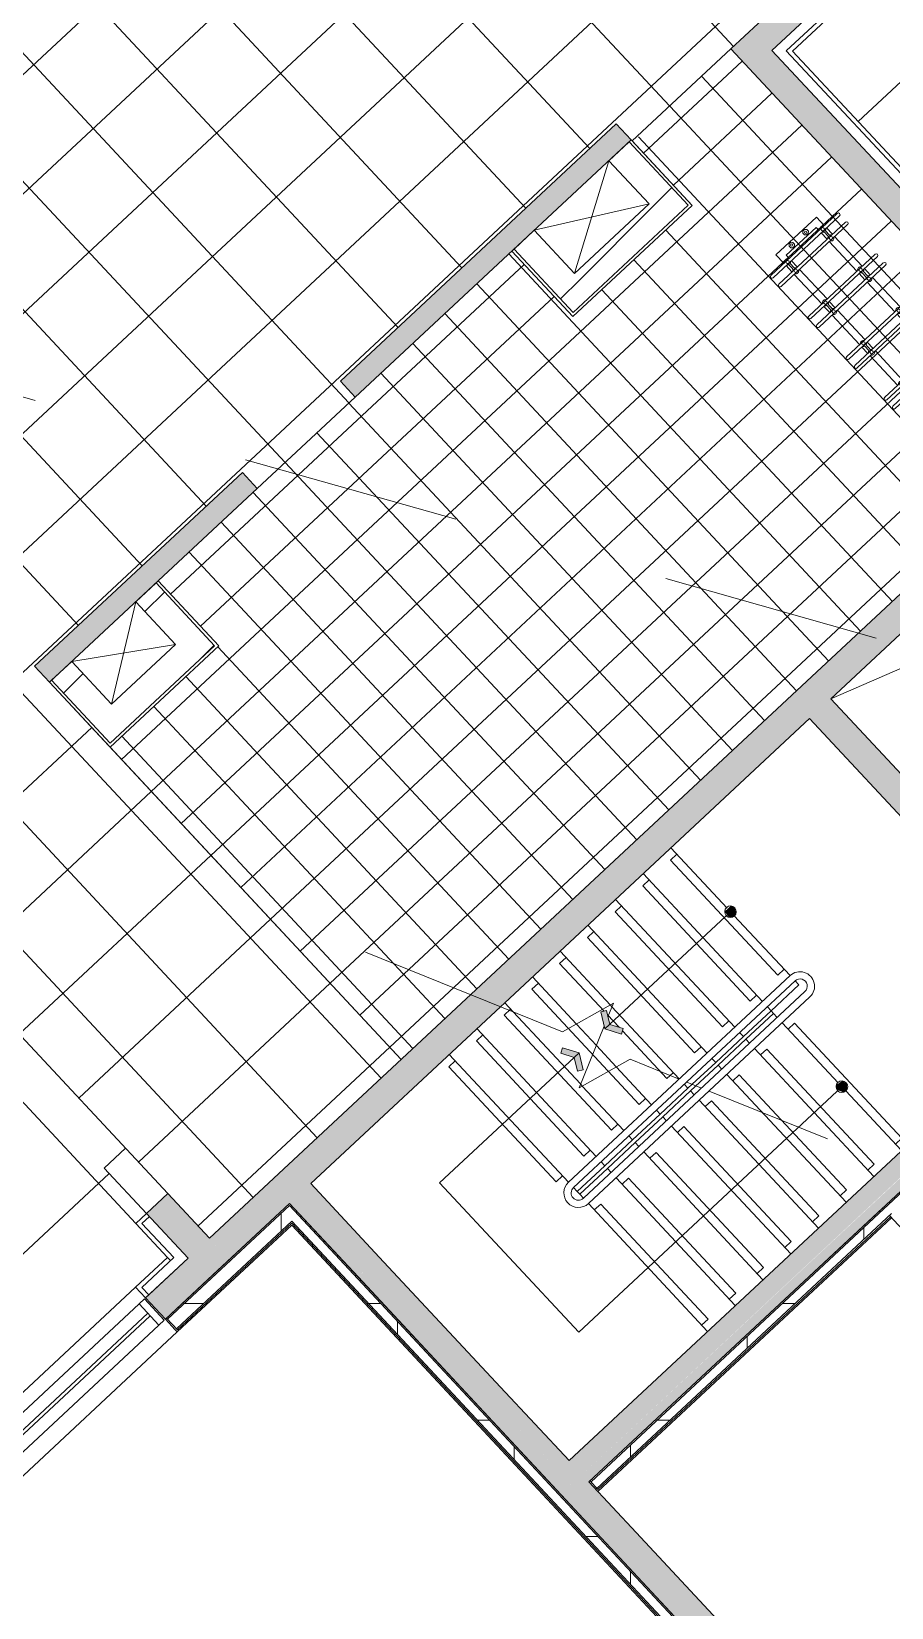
# Model space of a CAD drawing. Header units: millimetres. Extents: x -71377 to 516042, y -145869 to 441446.
# Drawn here: x 239457 to 245361, y 61064 to 71882 of the extents above; entities that cross this region are included whole.
import ezdxf

# ---------------------------------------------------------------- set-up
doc = ezdxf.new("R2010")
doc.units = ezdxf.units.MM
doc.header["$LTSCALE"] = 1000
doc.linetypes.add('_점선_M_', pattern=[3, 1.5, -1.5])
doc.linetypes.add('_점선_S_', pattern=[1.6, 0.8, -0.8])
for name, color, linetype, lineweight in [('06', 6, 'Continuous', 5), ('A-detl', 7, 'Continuous', 5), ('A-ele-8', 8, 'Continuous', 5), ('A-fnsh', 5, 'Continuous', 5), ('A-fnsh-4', 4, 'Continuous', 5), ('A-hat', 251, 'Continuous', 5), ('A-insu', 251, 'Continuous', 5), ('A-mark-k', 7, 'Continuous', 5), ('A-strs', 7, 'Continuous', 5), ('A-wind', 4, 'Continuous', 5), ('A-wind-hdln', 8, 'Continuous', 5), ('A_bwall', 3, 'Continuous', 5), ('A_cwall', 2, 'Continuous', 5), ('A_fnsh', 5, 'Continuous', 5), ('A_fnsh-4', 4, 'Continuous', 5), ('AA_dash_M_', 7, '_점선_M_', 5), ('AA_난간', 7, 'Continuous', 9), ('AA_논슬립', 252, 'Continuous', 5), ('AA_오픈', 8, '_점선_S_', 5), ('조경라인_dwg', 8, 'Continuous', 5), ('패밀리로 가져오기', 8, 'Continuous', 5)]:
    doc.layers.add(name, color=color, linetype=linetype, lineweight=lineweight)
pattern_1 = [(45, (165969.5, 243949.9), (-353.5534, 353.5534), [])]
pattern_2 = [(0, (165969.5, 243949.9), (0, 800), []), (90, (165969.5, 243949.9), (-800, 5e-14), [])]

# ---------------------------------------------------------------- blocks, each defined once
blk = doc.blocks.new('자전거보관소_2D - 자전거보관소_dwg-3619136-지반층 배치도')
at = {"layer": '패밀리로 가져오기'}
for p, q in [((1167, 2016), (543, 2016)), ((1167, 1993), (543, 1993)), ((665, 1993), (665, 1934)), ((684, 1994), (684, 1934)), ((696, 1994), (696, 1934)), ((715, 1993), (715, 1934)), ((995, 1993), (995, 1934)), ((1014, 1994), (1014, 1934)), ((1026, 1994), (1026, 1934)), ((1045, 1993), (1045, 1934)), ((1167, 1934), (543, 1934)), ((1167, 1911), (543, 1911)), ((665, 1911), (665, 1634)), ((715, 1911), (715, 1634)), ((995, 1911), (995, 1634)), ((1045, 1911), (1045, 1634)), ((1167, 1634), (543, 1634)), ((1167, 1611), (543, 1611)), ((1167, 1552), (543, 1552)), ((1167, 1529), (543, 1529)), ((665, 1611), (665, 1552)), ((665, 1529), (665, 1252)), ((684, 1612), (684, 1552)), ((696, 1612), (696, 1552)), ((715, 1611), (715, 1552)), ((715, 1529), (715, 1252)), ((995, 1611), (995, 1552)), ((995, 1529), (995, 1252)), ((1014, 1612), (1014, 1552)), ((1026, 1612), (1026, 1552)), ((1045, 1611), (1045, 1552)), ((1045, 1529), (1045, 1252)), ((1167, 1252), (543, 1252)), ((1167, 1229), (543, 1229)), ((665, 1229), (665, 1170)), ((684, 1230), (684, 1170)), ((696, 1230), (696, 1170)), ((715, 1229), (715, 1170)), ((995, 1229), (995, 1170)), ((1014, 1230), (1014, 1170)), ((1026, 1230), (1026, 1170)), ((1045, 1229), (1045, 1170)), ((1167, 1170), (543, 1170)), ((1167, 1147), (543, 1147)), ((665, 1147), (665, 870)), ((715, 1147), (715, 870)), ((995, 1147), (995, 870)), ((1045, 1147), (1045, 870)), ((1167, 870), (543, 870)), ((1167, 847), (543, 847)), ((1167, 788), (543, 788)), ((1167, 765), (543, 765)), ((665, 847), (665, 788)), ((665, 765), (665, 488)), ((684, 848), (684, 788)), ((696, 848), (696, 788)), ((715, 847), (715, 788)), ((715, 765), (715, 488)), ((995, 847), (995, 788)), ((995, 765), (995, 488)), ((1014, 848), (1014, 788)), ((1026, 848), (1026, 788)), ((1045, 847), (1045, 788)), ((1045, 765), (1045, 488)), ((1167, 488), (543, 488)), ((1167, 465), (543, 465)), ((665, 465), (665, 406)), ((684, 465), (684, 406)), ((696, 465), (696, 406)), ((715, 465), (715, 406)), ((995, 465), (995, 406)), ((1014, 465), (1014, 406)), ((1026, 465), (1026, 406)), ((1045, 465), (1045, 406)), ((1167, 406), (543, 406)), ((1167, 384), (543, 384))]:
    blk.add_line(p, q, dxfattribs=at)
at = {"layer": '패밀리로 가져오기', "flags": 128}
for points in [[(1045, 2016), (1045, 2094), (665, 2094), (665, 2016)], [(995, 2016), (995, 2044), (715, 2044), (715, 2016)], [(665, 384), (665, 305), (1045, 305), (1045, 384)], [(715, 384), (715, 355), (995, 355), (995, 384)]]:
    blk.add_lwpolyline(points, dxfattribs=at)
for points in [[(798, 2050), (782, 2050), (772, 2060), (772, 2076), (782, 2087), (798, 2087), (808, 2076), (808, 2060)], [(928, 2050), (912, 2050), (902, 2060), (902, 2076), (912, 2087), (928, 2087), (938, 2076), (938, 2060)], [(798, 348), (782, 348), (772, 338), (772, 322), (782, 311), (798, 311), (808, 322), (808, 338)], [(928, 348), (912, 348), (902, 338), (902, 322), (912, 311), (928, 311), (938, 322), (938, 338)]]:
    blk.add_lwpolyline(points, close=True, dxfattribs=at)
at = {"layer": '패밀리로 가져오기'}
for centre in [(790, 2068), (920, 2068), (790, 330), (920, 330)]:
    blk.add_circle(centre, 8, dxfattribs=at)
for centre, radius, start, end in [((543, 2005), 11.2, 90, 270), ((690, 2005), 21.1, 31.8156, 148.1844), ((690, 2005), 21.2, 211.8156, 252.5282), ((690, 2005), 11.1, 90, 270), ((690, 2005), 11.1, 270, 90), ((690, 2005), 21.2, 287.4718, 328.1844), ((1020, 2004), 21.1, 31.8156, 148.1844), ((1020, 2004), 21.1, 211.8156, 252.5282), ((1020, 2005), 11.1, 90, 270), ((1020, 2005), 11.1, 270, 90), ((1020, 2004), 21.1, 287.4718, 328.1844), ((1167, 2005), 11.2, 270, 90), ((543, 1923), 11.2, 90, 270), ((690, 1923), 21.1, 107.4718, 148.1844), ((690, 1923), 21.2, 211.8156, 328.1844), ((690, 1923), 11.2, 90, 270), ((690, 1923), 11.2, 270, 90), ((690, 1923), 21.1, 31.8156, 72.5282), ((1020, 1923), 21.1, 107.4718, 148.1844), ((1020, 1923), 21.2, 211.8156, 270), ((1020, 1923), 11.2, 90, 270), ((1020, 1923), 11.2, 270, 90), ((1020, 1923), 21.1, 270, 328.1844), ((1020, 1923), 21.1, 31.8156, 72.5282), ((1167, 1923), 11.2, 270, 90), ((543, 1623), 11.2, 90, 270), ((690, 1623), 21.2, 31.8156, 148.1844), ((690, 1623), 11.1, 90, 270), ((690, 1623), 11.1, 270, 90), ((1020, 1622), 21.2, 31.8156, 148.1844), ((1020, 1623), 11.1, 90, 270), ((1020, 1623), 11.1, 270, 90), ((1167, 1623), 11.2, 270, 90), ((543, 1541), 11.2, 90, 270), ((690, 1623), 21.2, 211.8156, 252.5282), ((690, 1541), 21.1, 107.4718, 148.1844), ((690, 1541), 21.2, 211.8156, 328.1844), ((690, 1541), 11.2, 90, 270), ((690, 1541), 11.2, 270, 90), ((690, 1623), 21.2, 287.4718, 328.1844), ((690, 1541), 21.1, 31.8156, 72.5282), ((1020, 1622), 21.1, 211.8156, 252.5282), ((1020, 1541), 21.1, 107.4718, 148.1844), ((1020, 1541), 21.2, 211.8156, 270), ((1020, 1541), 11.2, 90, 270), ((1020, 1541), 11.2, 270, 90), ((1020, 1541), 21.1, 270, 328.1844), ((1020, 1622), 21.2, 287.4718, 328.1844), ((1020, 1541), 21.1, 31.8156, 72.5282), ((1167, 1541), 11.2, 270, 90), ((543, 1241), 11.2, 90, 270), ((690, 1241), 21.2, 31.8156, 148.1844), ((690, 1241), 21.1, 211.8156, 252.5282), ((690, 1241), 11.2, 90, 270), ((690, 1241), 11.2, 270, 90), ((690, 1241), 21.1, 287.4718, 328.1844), ((1020, 1241), 21.2, 31.8156, 148.1844), ((1020, 1241), 21.1, 211.8156, 252.5282), ((1020, 1241), 11.2, 90, 270), ((1020, 1241), 11.2, 270, 90), ((1020, 1241), 21.2, 287.4718, 328.1844), ((1167, 1241), 11.2, 270, 90), ((543, 1159), 11.2, 90, 270), ((690, 1159), 21.1, 107.4718, 148.1844), ((690, 1159), 21.1, 211.8156, 270), ((690, 1159), 11.1, 90, 270), ((690, 1159), 11.1, 270, 90), ((690, 1159), 21.1, 270, 328.1844), ((690, 1159), 21.2, 31.8156, 72.5282), ((1020, 1159), 21.2, 107.4718, 148.1844), ((1020, 1159), 21.1, 211.8156, 270), ((1020, 1159), 11.2, 90, 270), ((1020, 1159), 11.2, 270, 90), ((1020, 1159), 21.1, 270, 328.1844), ((1020, 1159), 21.1, 31.8156, 72.5282), ((1167, 1159), 11.2, 270, 90), ((543, 859), 11.2, 90, 270), ((690, 859), 21.2, 31.8156, 148.1844), ((690, 859), 11.1, 90, 270), ((690, 859), 11.1, 270, 90), ((1020, 859), 21.2, 31.8156, 148.1844), ((1020, 859), 11.2, 90, 270), ((1020, 859), 11.2, 270, 90), ((1167, 859), 11.2, 270, 90), ((543, 777), 11.2, 90, 270), ((690, 859), 21.1, 211.8156, 252.5282), ((690, 777), 21.2, 107.4718, 148.1844), ((690, 777), 21.1, 211.8156, 270), ((690, 777), 11.1, 90, 270), ((690, 777), 11.1, 270, 90), ((690, 777), 21.2, 270, 328.1844), ((690, 859), 21.2, 287.4718, 328.1844), ((690, 777), 21.1, 31.8156, 72.5282), ((1020, 859), 21.2, 211.8156, 252.5282), ((1020, 777), 21.1, 107.4718, 148.1844), ((1020, 777), 21.2, 211.8156, 270), ((1020, 777), 11.2, 90, 270), ((1020, 777), 11.2, 270, 90), ((1020, 777), 21.2, 270, 328.1844), ((1020, 859), 21.2, 287.4718, 328.1844), ((1020, 777), 21.2, 31.8156, 72.5282), ((1167, 777), 11.2, 270, 90), ((543, 477), 11.2, 90, 270), ((690, 477), 21.2, 31.8156, 148.1844), ((690, 477), 21.1, 211.8156, 252.5282), ((690, 477), 11.1, 90, 270), ((690, 477), 11.1, 270, 90), ((690, 477), 21.1, 287.4718, 328.1844), ((1020, 477), 21.1, 31.8156, 148.1844), ((1020, 477), 21.2, 211.8156, 252.5282), ((1020, 477), 11.2, 90, 270), ((1020, 477), 11.2, 270, 90), ((1020, 477), 21.1, 287.4718, 328.1844), ((1167, 477), 11.2, 270, 90), ((543, 395), 11.2, 90, 270), ((690, 395), 21.2, 107.4718, 148.1844), ((690, 395), 21.1, 211.8156, 270), ((690, 395), 11.1, 90, 270), ((690, 395), 11.1, 270, 90), ((690, 395), 21.1, 270, 328.1844), ((690, 395), 21.2, 31.8156, 72.5282), ((1020, 395), 21.2, 107.4718, 148.1844), ((1020, 395), 21.2, 211.8156, 270), ((1020, 395), 11.2, 90, 270), ((1020, 395), 11.2, 270, 90), ((1020, 395), 21.1, 270, 328.1844), ((1020, 395), 21.1, 31.8156, 72.5282), ((1167, 395), 11.2, 270, 90)]:
    blk.add_arc(centre, radius, start, end, dxfattribs=at)
blk = doc.blocks.new('자전거보관소_2D - 자전거보관소_2D-3619196-지반층 배치도')
blk.add_blockref('자전거보관소_2D - 자전거보관소_dwg-3619136-지반층 배치도', (-665, -305))
blk = doc.blocks.new('시스템 패널 - 유리 패널-V139-지반층 배치도')
at = {"layer": 'A-wind'}
for p, q in [((1150, 12.5), (-1150, 12.5)), ((-1150, 12.5), (-1150, -12.5)), ((1150, -12.5), (1150, 12.5)), ((-1150, -12.5), (1150, -12.5))]:
    blk.add_line(p, q, dxfattribs=at)
blk = doc.blocks.new('직사각형 멀리언 - 50 x 200mm-V61-지반층 배치도')
at = {"layer": 'A-wind-hdln'}
for p, q in [((-21096, -213023), (-18885, -213657)), ((-18940, -213849), (-21151, -213215))]:
    blk.add_line(p, q, dxfattribs=at)
blk = doc.blocks.new('직사각형 멀리언 - 50 x 200mm-V140-지반층 배치도')
at = {"layer": 'A-wind'}
for p, q in [((-25, 100), (25, 100)), ((-25, -100), (-25, 100)), ((25, 100), (25, -100)), ((25, -100), (-25, -100))]:
    blk.add_line(p, q, dxfattribs=at)
blk = doc.blocks.new('조경라인_dwg-6847807-지반층 배치도')
at = {"layer": '06'}
blk.add_line((239990, 64043), (233731, 58207), dxfattribs=at)
blk = doc.blocks.new('계단진행_난간_Non Slip - 계단진행_난간_Non Slip-3375518-지반층 배치도')
at = {"layer": 'AA_난간'}
for p, q in [((700, 0), (700, -2080)), ((750, -2080), (750, 0)), ((850, 0), (850, -2080)), ((900, -2080), (900, 0))]:
    blk.add_line(p, q, dxfattribs=at)
for centre, radius, start, end in [((800, 0), 100, 360, 180), ((800, 0), 50, 0, 180), ((800, -2080), 100, 180, 0), ((800, -2080), 50, 180, 0)]:
    blk.add_arc(centre, radius, start, end, dxfattribs=at)
at = {"layer": 'AA_논슬립'}
for p, q in [((-440, -60), (-440, 0)), ((960, 60), (2040, 60)), ((960, 0), (960, 60)), ((2040, 60), (2040, 0)), ((640, -60), (-440, -60)), ((640, 0), (640, -60)), ((960, -200), (2040, -200)), ((960, -260), (960, -200)), ((2040, -200), (2040, -260)), ((-440, -320), (-440, -260)), ((640, -320), (-440, -320)), ((640, -260), (640, -320)), ((-440, -580), (-440, -520)), ((640, -520), (640, -580)), ((960, -460), (2040, -460)), ((960, -520), (960, -460)), ((2040, -460), (2040, -520)), ((640, -580), (-440, -580)), ((960, -720), (2040, -720)), ((960, -780), (960, -720)), ((2040, -720), (2040, -780)), ((-440, -840), (-440, -780)), ((640, -840), (-440, -840)), ((640, -780), (640, -840)), ((-440, -1100), (-440, -1040)), ((640, -1040), (640, -1100)), ((960, -980), (1408, -980)), ((960, -1040), (960, -980)), ((1441, -980), (1559, -980)), ((1592, -980), (2040, -980)), ((2040, -980), (2040, -1040)), ((640, -1100), (-440, -1100)), ((960, -1240), (2040, -1240)), ((960, -1300), (960, -1240)), ((2040, -1240), (2040, -1300)), ((-440, -1360), (-440, -1300)), ((640, -1360), (-440, -1360)), ((640, -1300), (640, -1360)), ((960, -1500), (2040, -1500)), ((960, -1560), (960, -1500)), ((2040, -1500), (2040, -1560)), ((-440, -1620), (-440, -1560)), ((640, -1620), (-440, -1620)), ((640, -1560), (640, -1620)), ((-440, -1880), (-440, -1820)), ((640, -1820), (640, -1880)), ((960, -1760), (2040, -1760)), ((960, -1820), (960, -1760)), ((2040, -1760), (2040, -1820)), ((640, -1880), (-440, -1880)), ((960, -2020), (2040, -2020)), ((960, -2080), (960, -2020)), ((2040, -2020), (2040, -2080))]:
    blk.add_line(p, q, dxfattribs=at)
blk = doc.blocks.new('계단 경로1 - 계단 경로 _양방향_-3375517-지반층 배치도')
at = {"layer": 'A-detl', "lineweight": 9}
for points in [[(-1389, 1296), (-1329, 1400), (-1389, 1504), (-1424, 1484), (-1375, 1400), (-1424, 1316)], [(-994, 1316), (-1043, 1400), (-994, 1484), (-1029, 1504), (-1089, 1400), (-1029, 1296)], [(111, 1365), (131, 1400), (119, 1428), (63, 1428), (56, 1380), (71, 1365)], [(-130, -10), (-141, 28), (-189, 35), (-208, 10), (-189, -35), (-159, -39)]]:
    blk.add_hatch(color=256, dxfattribs=at).paths.add_polyline_path(points)
for p, q in [((-1389, 1504), (-1424, 1484)), ((-1375, 1400), (-1424, 1484)), ((-1329, 1400), (-1389, 1504)), ((-1089, 1400), (-1029, 1504)), ((-1043, 1400), (-994, 1484)), ((-1029, 1504), (-994, 1484)), ((-2639, 1400), (-1329, 1400)), ((-2639, 0), (-2639, 1400)), ((-1375, 1400), (-1424, 1316)), ((-1389, 1296), (-1424, 1316)), ((-1329, 1400), (-1389, 1296)), ((91, 1400), (-1089, 1400)), ((-1089, 1400), (-1029, 1296)), ((-1043, 1400), (-994, 1316)), ((-1029, 1296), (-994, 1316)), ((-169, 0), (-2639, 0))]:
    blk.add_line(p, q, dxfattribs=at)
for centre, start, end in [((91, 1400), 360, 180), ((91, 1400), 180, 360), ((-169, 0), 360, 180), ((-169, 0), 180, 360)]:
    blk.add_arc(centre, 40, start, end, dxfattribs=at)

msp = doc.modelspace()

# ---------------------------------------------------------------- hatches: boundary and pattern name
at = {"layer": 'A-hat'}
h = msp.add_hatch(dxfattribs=at)
h.set_pattern_fill('FP_149', color=256, scale=1000, style=0, pattern_type=2)
h.set_pattern_definition([(133, (238652, 72531.55), (-438.812, -409.2), []), (223, (238652, 72531.55), (409.2, -438.812), [])])
h.paths.add_polyline_path([(240678.3, 63598.3), (241994.7, 64825.8), (239478.2, 67524.5), (240904.3, 68854.4), (241006.6, 68744.8), (241679.4, 69372.2), (241577.2, 69481.9), (243471.4, 71248.3), (243580.5, 71131.2), (244812.8, 72280.4), (244212.6, 72924), (244358.9, 73060.4), (243526.9, 73952.7), (243380.6, 73816.3), (242586.1, 74668.3), (241200.1, 73375.9), (241121.7, 73460), (239498.1, 71946), (237345.9, 74239.3), (235166.5, 72206.9), (233707, 73772), (232507.6, 72653.5), (238884.3, 65815.4), (238738, 65679), (240594.4, 63688.2)])
h.paths.add_polyline_path([(237043.4, 70135.5), (236907, 70281.7), (238216.2, 71502.5), (238352.6, 71356.3)])
h.paths.add_polyline_path([(236067.2, 72370), (235862.6, 72589.4), (236520.8, 73203.2), (236725.4, 72983.8), (236082, 72383.8)])
h.paths.add_polyline_path([(237030.1, 73199.6), (236825.5, 73419), (237264.3, 73828.2), (237468.9, 73608.8), (237148.1, 73309.6)])
for points in [[(244393.4, 71615.8), (244949.2, 72134.1), (244812.8, 72280.4), (244257, 71762.1), (244266.2, 71752.2)], [(245621, 70299.4), (245767.2, 70435.8), (244537.4, 71750.1), (244393.4, 71615.8), (244831, 71146.5)], [(241679.5, 69372.2), (243573.7, 71138.6), (243471.4, 71248.3), (241577.2, 69481.9)], [(240814.7, 63452), (241298.8, 63903.4), (241206.7, 64002.1), (244795.4, 67348.7), (244887.5, 67249.9), (246800.8, 69034.1), (246664.4, 69180.4), (240678.3, 63598.3), (240699.2, 63575.9)], [(239478.2, 67524.5), (239580.5, 67414.8), (241006.6, 68744.7), (240904.3, 68854.4)], [(241298.8, 63903.4), (244887.5, 67249.9), (244795.4, 67348.7), (241206.7, 64002.1), (241233.2, 63973.7)], [(245896.8, 66167.5), (245952.5, 66219.5), (244943.2, 67301.9), (244887.5, 67249.9)], [(245806.3, 66083.1), (245896.8, 66167.5), (244887.5, 67249.9), (244796.9, 67165.5), (245792.9, 66097.4)], [(243237.9, 61975.1), (246748.6, 65254.1), (246660.7, 65348.4), (243147.4, 62072.2), (243162.5, 62056)], [(243283.8, 61926), (246852.8, 65254.1), (246716.4, 65400.4), (246660.7, 65348.4), (246751.2, 65251.3), (243237.9, 61975.1)], [(241769.3, 63398.8), (241844.7, 63469.1), (241374.2, 63973.7), (241298.8, 63903.4), (241699, 63474.2)], [(240668.4, 63315.6), (240814.7, 63452), (240391.8, 63905.5), (240245.6, 63769.1), (240541.2, 63452)], [(241698.5, 63332.7), (241769.3, 63398.8), (241298.8, 63903.4), (241227.9, 63837.3), (241471.7, 63575.9)], [(240375.9, 63042.8), (240668.4, 63315.6), (240532.1, 63461.9), (240239.5, 63189.1), (240279.7, 63145.9)], [(242530.5, 62440.5), (242601.4, 62506.5), (241769.3, 63398.8), (241699, 63332.2)], [(242601.4, 62506.5), (242676.8, 62576.9), (241844.7, 63469.1), (241769.3, 63398.8), (242530.5, 62582.5)], [(243071.9, 62001.9), (243147.4, 62072.2), (242676.8, 62576.9), (242601.4, 62506.5), (243001.1, 62077.9)], [(243001.1, 61935.8), (243071.9, 62001.9), (242601.4, 62506.5), (242530.5, 62440.5)], [(243461.4, 61442.2), (243607.7, 61578.6), (243237.9, 61975.1), (243162.5, 61904.8), (243071.9, 62001.9), (243001.1, 61935.8), (243283.8, 61632.7)], [(243162.5, 61904.8), (243237.9, 61975.1), (243147.4, 62072.2), (243071.9, 62001.9), (243142.8, 61926)], [(244020.7, 60842.4), (244166.9, 60978.8), (243607.7, 61578.6), (243461.4, 61442.2), (243488.8, 61412.9)]]:
    msp.add_hatch(color=256, dxfattribs=at).paths.add_polyline_path(points)
h = msp.add_hatch(dxfattribs=at)
h.set_pattern_fill('FP_169', color=256, scale=1000, style=0, pattern_type=2)
h.set_pattern_definition([(223, (242963.38, 68348.03), (204.6, -219.406), []), (313, (242963.38, 68348.03), (219.406, 204.6), [])])
h.paths.add_polyline_path([(241994.7, 64825.8), (246664.4, 69180.4), (244257, 71762.1), (243586.4, 71124.9), (243993.1, 70688.8), (243173.9, 69925), (242754.5, 70374.7), (240326.5, 68110.5), (240742.5, 67664.4), (239996.5, 66968.7), (241699, 65143)])
h = msp.add_hatch(dxfattribs=at)
h.set_pattern_fill('FP_12', color=256, scale=1000, style=0, pattern_type=2)
h.set_pattern_definition(pattern_1)
h.paths.add_polyline_path([(243825.9, 70560.2), (243964.8, 70689.8), (243559, 71124.9), (243420, 70995.3), (243696.3, 70699.2)])
h = msp.add_hatch(dxfattribs=at)
h.set_pattern_fill('FP_12', color=256, scale=1000, style=0, pattern_type=2)
h.set_pattern_definition(pattern_1)
h.paths.add_polyline_path([(243184.3, 70221.8), (243313.9, 70082.8), (243825.9, 70560.2), (243696.3, 70699.2)])
h = msp.add_hatch(dxfattribs=at)
h.set_pattern_fill('FP_12', color=256, scale=1000, style=0, pattern_type=2)
h.set_pattern_definition(pattern_1)
h.paths.add_polyline_path([(243174.9, 69953.2), (243313.9, 70082.8), (242908.1, 70517.9), (242769.2, 70388.4), (243070.7, 70065)])
h = msp.add_hatch(dxfattribs=at)
h.set_pattern_fill('FP_12', color=256, scale=1000, style=0, pattern_type=2)
h.set_pattern_definition(pattern_1)
h.paths.add_polyline_path([(240445.7, 67674.7), (240584.6, 67804.3), (240311.8, 68096.8), (240172.9, 67967.3)])
h = msp.add_hatch(dxfattribs=at)
h.set_pattern_fill('FP_12', color=256, scale=1000, style=0, pattern_type=2)
h.set_pattern_definition(pattern_1)
h.paths.add_polyline_path([(240136.4, 67126.6), (240714.2, 67665.3), (240584.6, 67804.3), (240006.9, 67265.5)])
h = msp.add_hatch(dxfattribs=at)
h.set_pattern_fill('FP_12', color=256, scale=1000, style=0, pattern_type=2)
h.set_pattern_definition(pattern_1)
h.paths.add_polyline_path([(239997.5, 66997), (240136.4, 67126.6), (239734.1, 67558.1), (239595.1, 67428.5)])
h = msp.add_hatch(dxfattribs=at)
h.set_pattern_fill('FP_13', color=256, scale=1000, style=0, pattern_type=2)
h.set_pattern_definition(pattern_2)
h.paths.add_polyline_path([(240451.4, 62976.5), (241244.9, 63716.5), (241183.5, 63782.3), (240390, 63042.3)])
h = msp.add_hatch(dxfattribs=at)
h.set_pattern_fill('FP_13', color=256, scale=1000, style=0, pattern_type=2)
h.set_pattern_definition(pattern_2)
h.paths.add_polyline_path([(244235.5, 60509.5), (244279.3, 60550.4), (241227.4, 63823.2), (241183.5, 63782.3), (243393.1, 61412.9)])
h = msp.add_hatch(dxfattribs=at)
h.set_pattern_fill('FP_13', color=256, scale=1000, style=0, pattern_type=2)
h.set_pattern_definition(pattern_2)
h.paths.add_polyline_path([(243338.8, 61881.6), (245346.4, 63753.7), (245305.5, 63797.5), (243297.9, 61925.5)])

# ---------------------------------------------------------------- linework, layer by layer
at = {"layer": 'A-ele-8'}
for p, q in [((240172.4, 63700.9), (236244.1, 67913.5)), ((238401.4, 61611.8), (240171.3, 63262.2)), ((240444.1, 62969.7), (240457.7, 62955.1)), ((240457.7, 62955.1), (238687.8, 61304.6))]:
    msp.add_line(p, q, dxfattribs=at)
at = {"layer": 'A-fnsh'}
for p, q in [((245131.1, 71264.6), (249555.8, 75390.7)), ((244257, 71762.1), (243580.5, 71131.2)), ((243580.5, 71131.2), (243993.1, 70688.8)), ((241006.6, 68744.8), (241679.4, 69372.2)), ((241679.5, 69372.2), (241006.6, 68744.7)), ((240742.5, 67664.4), (239996.5, 66968.7)), ((241994.7, 64825.8), (239580.5, 67414.8)), ((239996.5, 66968.7), (241994.7, 64825.8)), ((238448.2, 65989.8), (240391.8, 63905.5)), ((240102, 64216.3), (239955.7, 64079.9)), ((239955.7, 64079.9), (240245.6, 63769.1))]:
    msp.add_line(p, q, dxfattribs=at)
at = {"layer": 'A-fnsh-4'}
for p, q in [((243345.6, 61874.3), (245353.2, 63746.3)), ((241244.4, 63702.3), (240458.2, 62969.2)), ((244228.1, 60502.7), (241244.4, 63702.3)), ((240390.7, 63466.8), (240411.2, 63444.9)), ((240383.2, 63049.6), (240458.2, 62969.2)), ((243345.6, 61874.3), (243291.1, 61932.8))]:
    msp.add_line(p, q, dxfattribs=at)
at = {"layer": 'A-insu'}
for p, q in [((244539.7, 71752.2), (245746.8, 70457.8)), ((245510.2, 63988.5), (245305.5, 63797.5)), ((240261.4, 63209.5), (240532, 63461.9))]:
    msp.add_line(p, q, dxfattribs=at)
at = {"layer": 'A-mark-k'}
for p, q in [((241748.7, 65562.2), (243102.6, 65015.1)), ((243102.6, 65015.1), (243451.5, 65211.2)), ((243451.5, 65211.2), (243414.1, 65118.8)), ((243388, 65054.1), (243217.4, 64631.7)), ((243217.4, 64631.7), (243566.2, 64827.8)), ((243566.2, 64827.8), (243903.5, 64691.6)), ((243954.6, 64670.9), (244056.9, 64629.6)), ((244108.1, 64608.9), (244920.2, 64280.8))]:
    msp.add_line(p, q, dxfattribs=at)
at = {"layer": 'A-strs'}
for p, q in [((244233.5, 65863.5), (243846.2, 66278.9)), ((244233.5, 65863.5), (243846.2, 66278.9)), ((244474.4, 65224), (243656, 66101.5)), ((244474.4, 65224), (243656, 66101.5)), ((244284.2, 65046.6), (243465.9, 65924.2)), ((244284.2, 65046.6), (243465.9, 65924.2)), ((244664.5, 65401.3), (244279, 65814.7)), ((244664.5, 65401.3), (244279, 65814.7)), ((244094.1, 64869.3), (243275.7, 65746.9)), ((244094.1, 64869.3), (243275.7, 65746.9)), ((243430.7, 65199.5), (243085.6, 65569.6)), ((243430.7, 65199.5), (243085.6, 65569.6)), ((243197.4, 65068.4), (242895.4, 65392.3)), ((243197.4, 65068.4), (242895.4, 65392.3)), ((244724.2, 65337.3), (244698.6, 65364.7)), ((244724.2, 65337.3), (244698.6, 65364.7)), ((244724.2, 65337.3), (244534.1, 65160)), ((242705.2, 65215), (242675.8, 65187.6)), ((242764, 65152), (242705.2, 65215)), ((242764, 65152), (242705.2, 65215)), ((243225.2, 64657.4), (242764, 65152)), ((243225.2, 64657.4), (242764, 65152)), ((243441.9, 65187.5), (243430.7, 65199.5)), ((243441.9, 65187.5), (243430.7, 65199.5)), ((243903.9, 64692), (243441.9, 65187.5)), ((243903.9, 64692), (243441.9, 65187.5)), ((244534.1, 65160), (244343.9, 64982.6)), ((244361, 64964.4), (244551.1, 65141.7)), ((244534.1, 65160), (244508.5, 65187.4)), ((244534.1, 65160), (244508.5, 65187.4)), ((244534.1, 65160), (244551.1, 65141.7)), ((244551.1, 65141.7), (244576.7, 65114.2)), ((244551.1, 65141.7), (244576.7, 65114.2)), ((243333.5, 64160), (242515.1, 65037.6)), ((243333.5, 64160), (242515.1, 65037.6)), ((243334.4, 64921.5), (243197.4, 65068.4)), ((243334.4, 64921.5), (243197.4, 65068.4)), ((244610.8, 65077.7), (244995.5, 64665.1)), ((244610.8, 65077.7), (244995.5, 64665.1)), ((243471.4, 64774.6), (243334.4, 64921.5)), ((243471.4, 64774.6), (243334.4, 64921.5)), ((244343.9, 64982.6), (244153.8, 64805.3)), ((244170.8, 64787), (244361, 64964.4)), ((244343.9, 64982.6), (244318.3, 65010.1)), ((244343.9, 64982.6), (244318.3, 65010.1)), ((244361, 64964.4), (244386.5, 64936.9)), ((244361, 64964.4), (244386.5, 64936.9)), ((243143.3, 63982.7), (242325, 64860.3)), ((243143.3, 63982.7), (242325, 64860.3)), ((244153.8, 64805.3), (243993, 64655.4)), ((244153.8, 64805.3), (244128.2, 64832.7)), ((244153.8, 64805.3), (244128.2, 64832.7)), ((244420.6, 64900.4), (245239, 64022.7)), ((244420.6, 64900.4), (245239, 64022.7)), ((243713.8, 64514.7), (243471.4, 64774.6)), ((243713.8, 64514.7), (243471.4, 64774.6)), ((243980.7, 64609.7), (244170.8, 64787)), ((244170.8, 64787), (244196.4, 64759.6)), ((244170.8, 64787), (244196.4, 64759.6)), ((244230.5, 64723), (245048.9, 63845.4)), ((244230.5, 64723), (245048.9, 63845.4)), ((243238.2, 64643.5), (243227, 64655.5)), ((243238.2, 64643.5), (243227, 64655.5)), ((243523.6, 64337.4), (243238.2, 64643.5)), ((243523.6, 64337.4), (243238.2, 64643.5)), ((243963.6, 64628), (243773.5, 64450.7)), ((243790.5, 64432.4), (243980.7, 64609.7)), ((243963.6, 64628), (243938, 64655.4)), ((243963.6, 64628), (243938, 64655.4)), ((243993, 64655.4), (243963.6, 64628)), ((243980.7, 64609.7), (244006.2, 64582.3)), ((243980.7, 64609.7), (244006.2, 64582.3)), ((245047.3, 64609.6), (245429.2, 64200.1)), ((245047.3, 64609.6), (245429.2, 64200.1)), ((243773.5, 64450.7), (243747.9, 64478.1)), ((243773.5, 64450.7), (243747.9, 64478.1)), ((244040.3, 64545.7), (244858.7, 63668.1)), ((244040.3, 64545.7), (244858.7, 63668.1)), ((243773.5, 64450.7), (243583.3, 64273.4)), ((243600.4, 64255.1), (243790.5, 64432.4)), ((243790.5, 64432.4), (243816.1, 64405)), ((243790.5, 64432.4), (243816.1, 64405)), ((243850.2, 64368.4), (244668.6, 63490.8)), ((243850.2, 64368.4), (244668.6, 63490.8)), ((243583.3, 64273.4), (243393.2, 64096)), ((243583.3, 64273.4), (243557.7, 64300.8)), ((243583.3, 64273.4), (243557.7, 64300.8)), ((243410.2, 64077.8), (243600.4, 64255.1)), ((243600.4, 64255.1), (243625.9, 64227.7)), ((243600.4, 64255.1), (243625.9, 64227.7)), ((243660, 64191.1), (244478.4, 63313.5)), ((243660, 64191.1), (244478.4, 63313.5)), ((243393.2, 64096), (243203, 63918.7)), ((243220, 63900.4), (243410.2, 64077.8)), ((243393.2, 64096), (243367.6, 64123.5)), ((243393.2, 64096), (243367.6, 64123.5)), ((243410.2, 64077.8), (243435.8, 64050.3)), ((243410.2, 64077.8), (243435.8, 64050.3)), ((243203, 63918.7), (243177.4, 63946.1)), ((243203, 63918.7), (243177.4, 63946.1)), ((243469.9, 64013.8), (244288.3, 63136.1)), ((243469.9, 64013.8), (244288.3, 63136.1)), ((243220, 63900.4), (243203, 63918.7)), ((243220, 63900.4), (243245.6, 63873)), ((243220, 63900.4), (243245.6, 63873)), ((243279.7, 63836.4), (244098.1, 62958.8)), ((243279.7, 63836.4), (244098.1, 62958.8))]:
    msp.add_line(p, q, dxfattribs=at)
at = {"layer": 'A_bwall'}
for p, q in [((243559, 71124.9), (243420, 70995.3)), ((243964.8, 70689.8), (243559, 71124.9)), ((243420, 70995.3), (243696.3, 70699.2)), ((243174.9, 69953.2), (243964.8, 70689.8)), ((243696.3, 70699.2), (243184.3, 70221.8)), ((242908.1, 70517.9), (242769.2, 70388.4)), ((243184.3, 70221.8), (242908.1, 70517.9)), ((242769.2, 70388.4), (243174.9, 69953.2)), ((240311.8, 68096.8), (240172.9, 67967.3)), ((240714.2, 67665.3), (240311.8, 68096.8)), ((240172.9, 67967.3), (240445.7, 67674.7)), ((239997.5, 66997), (240714.2, 67665.3)), ((240445.7, 67674.7), (240006.9, 67265.5)), ((239734.1, 67558.1), (239595.1, 67428.5)), ((240006.9, 67265.5), (239734.1, 67558.1)), ((239595.1, 67428.5), (239997.5, 66997))]:
    msp.add_line(p, q, dxfattribs=at)
at = {"layer": 'A_cwall'}
for p, q in [((244812.8, 72280.4), (244257, 71762.1)), ((244539.7, 71752.2), (245095.5, 72270.5)), ((244257, 71762.1), (245621, 70299.4)), ((245767.2, 70435.8), (244539.7, 71752.2)), ((243471.4, 71248.3), (241577.2, 69481.9)), ((243573.7, 71138.6), (243471.4, 71248.3)), ((241679.5, 69372.2), (243573.7, 71138.6)), ((241577.2, 69481.9), (241679.5, 69372.2)), ((246664.4, 69180.4), (240678.3, 63598.3)), ((246947.1, 69170.5), (244943.2, 67301.9)), ((240904.3, 68854.4), (239478.2, 67524.5)), ((241006.6, 68744.7), (240904.3, 68854.4)), ((239580.5, 67414.8), (241006.6, 68744.7)), ((239478.2, 67524.5), (239580.5, 67414.8)), ((245952.5, 66219.5), (244943.2, 67301.9)), ((244796.9, 67165.5), (242705.2, 65214.9)), ((244796.9, 67165.5), (245806.3, 66083.1)), ((243147.4, 62072.2), (246716.4, 65400.4)), ((242675.8, 65187.5), (241374.2, 63973.7)), ((246041, 64497.1), (243283.8, 61926)), ((241844.7, 63469.1), (241374.2, 63973.7)), ((240391.8, 63905.5), (240245.6, 63769.1)), ((240678.3, 63598.3), (240391.8, 63905.5)), ((240668.4, 63315.6), (241227.9, 63837.3)), ((241698.5, 63332.7), (241227.9, 63837.3)), ((240245.6, 63769.1), (240532, 63461.9)), ((240532.1, 63461.9), (240239.5, 63189.1)), ((242676.8, 62576.9), (241844.7, 63469.1)), ((240375.9, 63042.8), (240668.4, 63315.6)), ((242530.5, 62440.5), (241698.5, 63332.7)), ((240239.5, 63189.1), (240375.9, 63042.8)), ((243147.4, 62072.2), (242676.8, 62576.9)), ((243001.1, 61935.8), (242530.5, 62440.5)), ((243001.1, 61935.8), (243461.4, 61442.2)), ((243607.7, 61578.6), (243283.8, 61926)), ((244166.9, 60978.8), (243607.7, 61578.6)), ((243461.4, 61442.2), (244020.7, 60842.4))]:
    msp.add_line(p, q, dxfattribs=at)
at = {"layer": 'A_fnsh'}
for p, q in [((243573.6, 71138.5), (243559, 71124.9)), ((243993.1, 70688.8), (243573.6, 71138.5)), ((243173.9, 69925), (243993.1, 70688.8)), ((242769.2, 70388.4), (242754.5, 70374.7)), ((242754.5, 70374.7), (243173.9, 69925)), ((240326.5, 68110.5), (240311.8, 68096.8)), ((240742.5, 67664.4), (240326.5, 68110.5)), ((239595.1, 67428.5), (239580.5, 67414.8)), ((239580.5, 67414.8), (239996.5, 66968.7)), ((241227.9, 63837.3), (240375.9, 63042.8)), ((244293.5, 60549.9), (241227.9, 63837.3)), ((241227.4, 63823.2), (240390, 63042.3)), ((244279.3, 60550.4), (241227.4, 63823.2)), ((245298.6, 63804.9), (243283.8, 61926)), ((243297.9, 61925.5), (245305.5, 63797.5)), ((243338.8, 61881.6), (245361, 63767.3)), ((243345.1, 61860.1), (245360, 63739)), ((245305.5, 63797.5), (245298.6, 63804.9)), ((247095.7, 61877.7), (245346.4, 63753.7)), ((241244.9, 63716.5), (240451.4, 62976.5)), ((240457.7, 62955.1), (241243.9, 63688.2)), ((241243.9, 63688.2), (244227.7, 60488.5)), ((244235.5, 60509.5), (241244.9, 63716.5)), ((240375.9, 63042.8), (240444.1, 62969.7)), ((243283.8, 61926), (243345.1, 61860.1))]:
    msp.add_line(p, q, dxfattribs=at)
at = {"layer": 'A_fnsh-4'}
for p, q in [((244638.6, 71748.8), (245194.4, 72267.1)), ((244681, 71747.3), (245236.8, 72265.6)), ((245798, 70505.5), (244638.6, 71748.8)), ((245840.4, 70504), (244681, 71747.3)), ((240245.6, 63769.1), (240172.4, 63700.9)), ((240266, 63747.1), (240214.8, 63699.4)), ((240172.4, 63700.9), (240390.7, 63466.8)), ((240214.8, 63699.4), (240433.1, 63465.3)), ((240390.7, 63466.8), (240171.3, 63262.2)), ((240213.7, 63260.7), (240433.1, 63465.3)), ((240171.3, 63262.2), (240239.5, 63189.1)), ((240213.7, 63260.7), (240261.4, 63209.5)), ((240239.5, 63189.1), (240261.4, 63209.5))]:
    msp.add_line(p, q, dxfattribs=at)
at = {"layer": 'AA_dash_M_'}
msp.add_line((93690.2, 110544.2), (264270.3, 62346.1), dxfattribs=at)
at = {"layer": 'AA_오픈'}
for p, q in [((243420, 70995.3), (243184.3, 70221.8)), ((242908.2, 70518), (243696.3, 70699.2)), ((244943.2, 67301.9), (248204.8, 68716.3)), ((240172.9, 67967.3), (240006.9, 67265.5)), ((239734.1, 67558.1), (240445.7, 67674.7))]:
    msp.add_line(p, q, dxfattribs=at)

# ---------------------------------------------------------------- block references
at = {"layer": 'A-detl', "lineweight": 9, "rotation": 43.00000124847551}
msp.add_blockref('계단 경로1 - 계단 경로 _양방향_-3375517-지반층 배치도', (245143.6, 64754.1), dxfattribs=at)
at = {"layer": 'A-wind-hdln'}
for name, p, rotation in [('직사각형 멀리언 - 50 x 200mm-V61-지반층 배치도', (66782.1, 189377.4), 59.00000000001159), ('시스템 패널 - 유리 패널-V139-지반층 배치도', (239422.7, 62290.7), 223.0000012484765)]:
    msp.add_blockref(name, p, dxfattribs=dict(at, rotation=rotation))
at = {"layer": 'A-wind-hdln', "extrusion": (0, 0, -1), "rotation": 316.9999987515234}
msp.add_blockref('직사각형 멀리언 - 50 x 200mm-V140-지반층 배치도', (-240282.1, 63092.1), dxfattribs=at)
at = {"layer": 'AA_논슬립', "rotation": 133.0000012484759}
msp.add_blockref('계단진행_난간_Non Slip - 계단진행_난간_Non Slip-3375518-지반층 배치도', (243757.1, 63324.5), dxfattribs=at)
at = {"layer": '조경라인_dwg', "rotation": 8.537736462515947e-07}
msp.add_blockref('조경라인_dwg-6847807-지반층 배치도', (0, 0), dxfattribs=at)
at = {"layer": '패밀리로 가져오기', "rotation": 223.000001248476}
msp.add_blockref('자전거보관소_2D - 자전거보관소_2D-3619196-지반층 배치도', (244845.6, 70607.7), dxfattribs=at)

doc.saveas('drawing.dxf')
